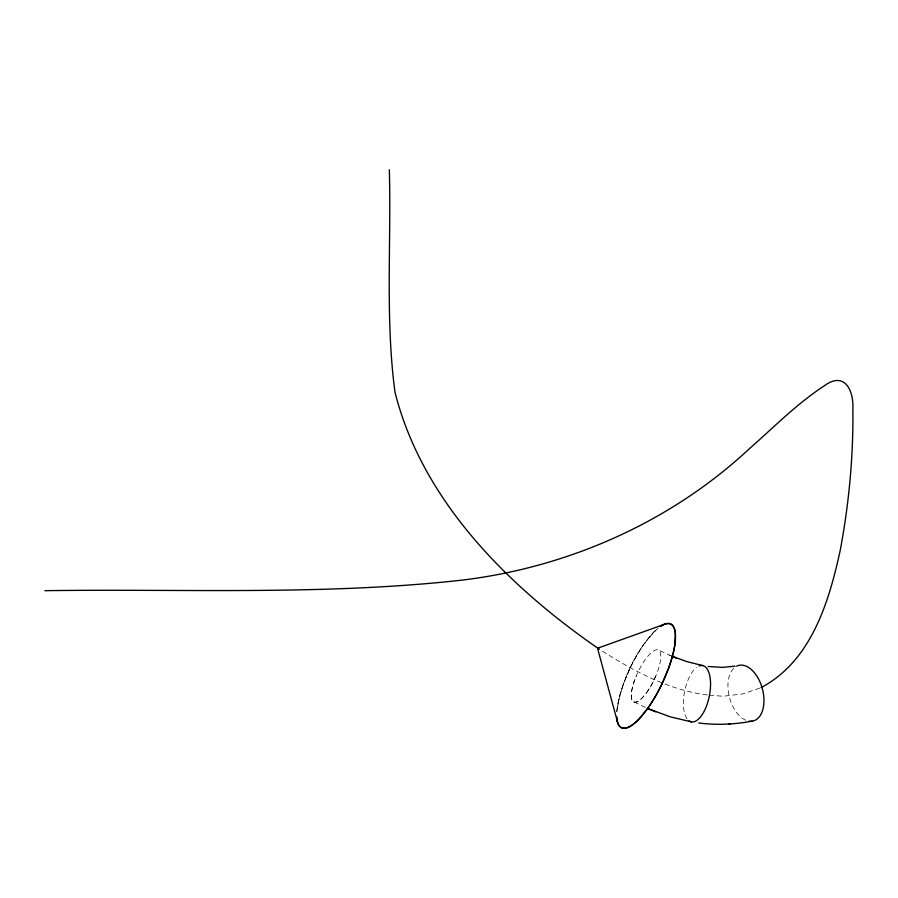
<?xml version="1.0" encoding="UTF-8"?>
<svg xmlns="http://www.w3.org/2000/svg" width="898" height="898" viewBox="0 0 898 898"><rect width="100%" height="100%" fill="white"/><g stroke="black" fill="none" stroke-linecap="round" stroke-linejoin="round"><path stroke-width="0.67" stroke-dasharray="4.49 3.37" d="M616.87 711.081L617.341 707.096A58.538 18.14 -64.6 0 1 623.605 683.558L630.048 668.202A58.55 18.151 -64.6 0 1 643.574 644.663L652.161 633.797A58.538 18.14 -64.6 0 1 657.65 628.555M658.077 628.241C635.391 649.995 621.281 680.729 616.859 711.676A57.405 17.792 -64.6 0 1 656.707 629.318M759.764 688.081L743.174 693.862L723.092 696.264L708.589 695.063M707.276 694.951C668.471 690.135 633.157 670.649 600.571 650.017M669.639 655.237L670.469 655.585L658.694 650.107M645.348 707.433L633.494 701.652M687.049 718.804A28.702 12.572 -78.6 0 1 684.444 692.302A28.702 12.572 -78.6 0 1 696.534 667.45M655.821 675.88A28.803 8.924 -64.6 0 1 635.021 702.124A28.803 8.924 -64.6 0 1 636.278 675.88M745.699 720.174A28.702 17.006 75.1 0 1 729.109 695.961A28.702 17.006 75.1 0 1 733.767 668.235M646.807 692.369A28.803 8.924 -64.6 0 0 658.391 649.995A28.803 8.924 -64.6 0 0 632.877 685.645A28.803 8.924 -64.6 0 0 646.807 692.369"/><path stroke-width="1.35" d="M761.044 687.632C811.141 661.186 829 602.053 840.214 550.407C848.936 503.913 853.448 456.487 852.864 409.162C853.919 390.147 844.322 370.582 823.881 386.118C796.773 403.819 774.009 427.156 749.729 448.383C670.683 522.277 567.536 567.727 460.337 580.332C322.449 595.475 183.327 588.729 44.9 590.682M663.88 624.503L597.529 648.255L617.521 722.059M665.014 624.054L668.112 623.459L670.716 624.054A58.55 18.151 -64.6 0 1 675.375 633.808L674.847 644.663A58.538 18.14 -64.6 0 1 668.583 668.202L662.14 683.558A58.55 18.151 -64.6 0 1 648.614 707.096L640.027 717.962A58.538 18.14 -64.6 0 1 627.174 727.706L624.076 728.3L621.472 727.706A58.55 18.151 -64.6 0 1 616.825 717.951M752.21 721.15C734.598 724.428 716.492 725.292 698.711 722.969M735.069 666.159L722.25 667.394L708.152 666.484M728.952 724.024L730.343 723.9M691.28 721.846L670.144 716.795L647.727 708.533L655.765 711.833M702.685 665.586L686.678 661.545L671.704 656.079L676.284 657.942L675.408 657.594M599.426 649.288C509.144 587.101 422.487 501.555 394.974 392.145C385.208 318.509 391.315 243.751 389.339 169.7M660.243 626.535A57.405 17.792 -64.6 0 1 661.601 684.691A57.405 17.792 -64.6 0 1 616.724 716.57M699.16 665.934A28.702 12.572 -78.6 0 1 709.532 695.063A28.702 12.572 -78.6 0 1 689.069 720.87M736.618 666.181A28.702 17.006 75.1 0 1 762.806 690.528A28.702 17.006 75.1 0 1 749.089 721.15M661.5 625.771A58.538 18.14 -64.6 0 1 665.014 624.054"/></g></svg>
